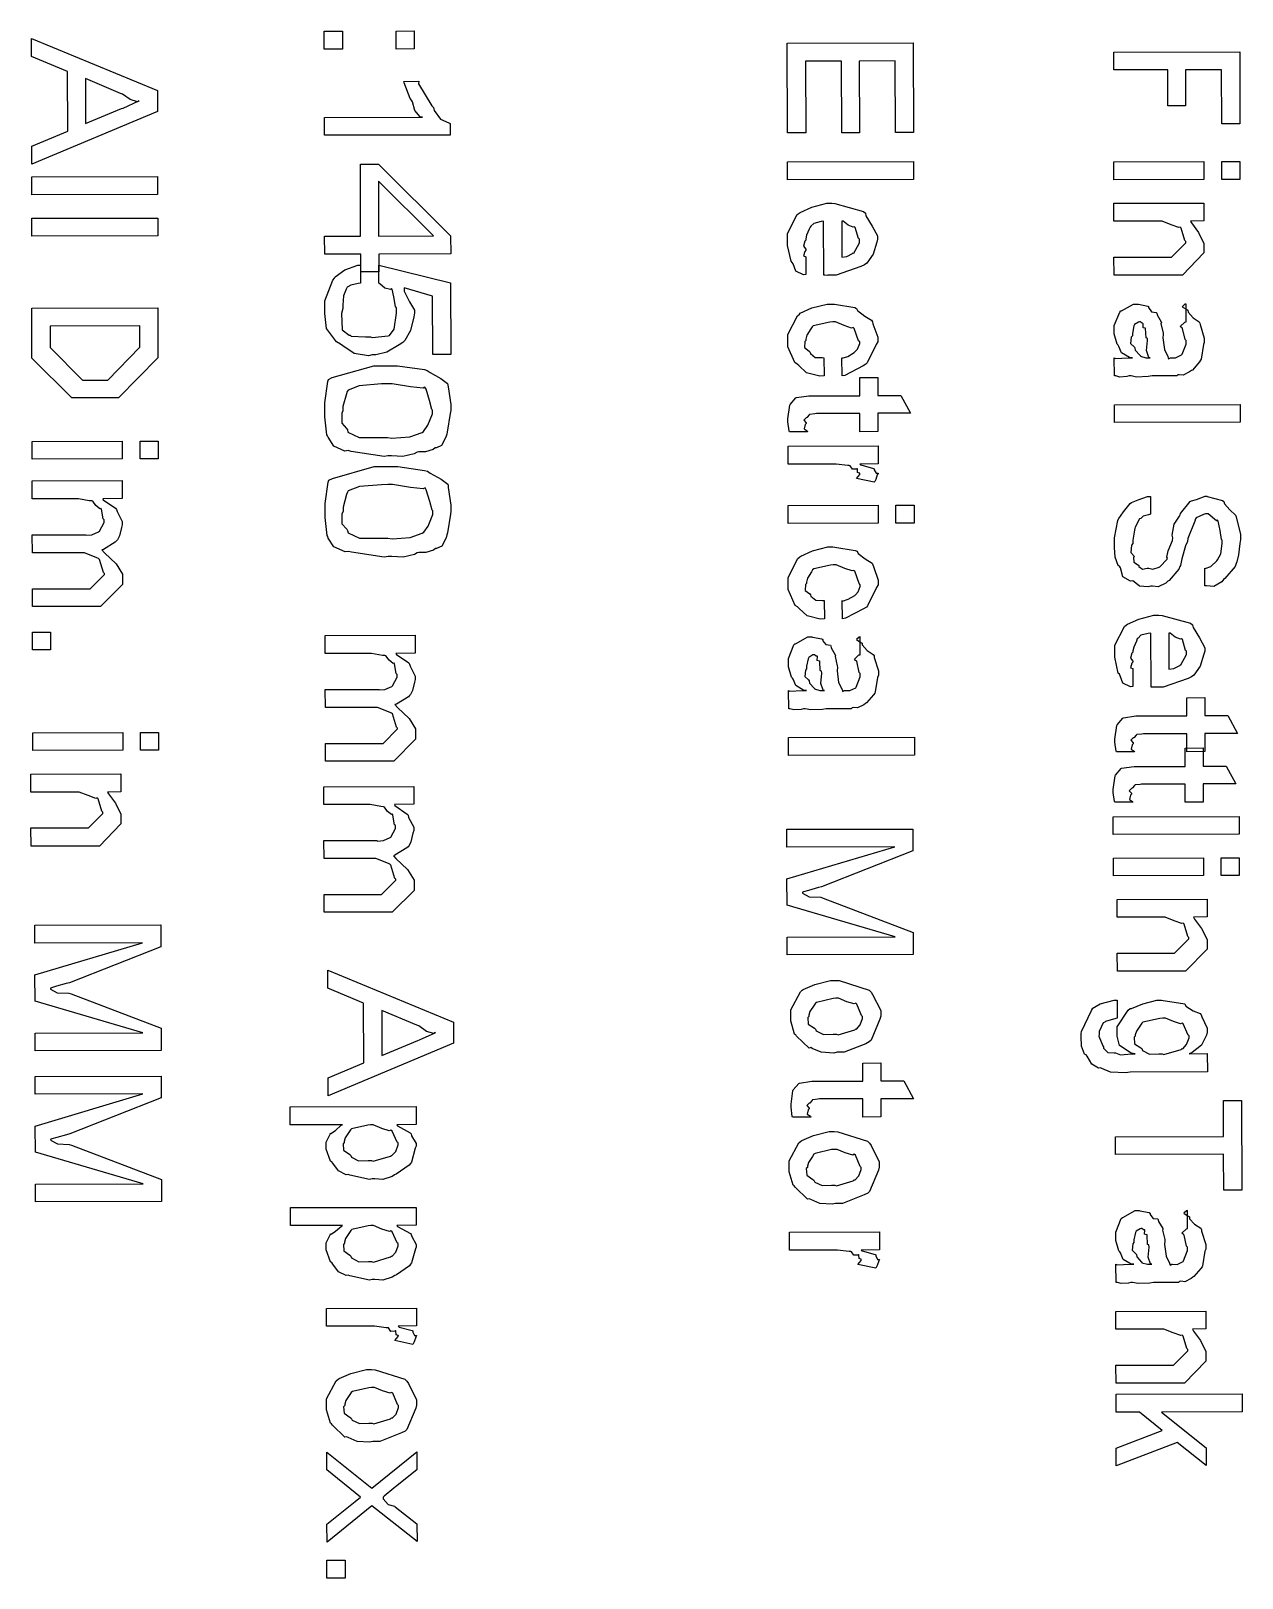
# Model space of a CAD drawing. Extents: x 0.1 to 11.6, y 0.3 to 16.2.
# Drawn here: x 8.596 to 9.437, y 2.25 to 3.325 of the extents above; entities that cross this region are included whole.
import ezdxf

# ---------------------------------------------------------------- set-up
doc = ezdxf.new("R2010")
doc.units = 0
doc.header["$MEASUREMENT"] = 0

msp = doc.modelspace()

# ---------------------------------------------------------------- linework, layer by layer
at = {"color": 0}
for points in [[(8.79969, 3.32525), (8.81228, 3.32525), (8.81228, 3.31287), (8.79969, 3.31287), (8.79969, 3.32525)], [(8.84961, 3.32525), (8.86219, 3.32547), (8.86219, 3.3131), (8.84961, 3.31287), (8.84961, 3.32525)], [(8.59636, 3.32032), (8.68381, 3.28407), (8.68381, 3.26953), (8.59657, 3.23286), (8.59657, 3.24544), (8.62153, 3.25586), (8.62131, 3.29731), (8.59635, 3.30772), (8.59636, 3.32032)], [(9.12131, 3.31694), (9.20876, 3.31717), (9.20899, 3.25489), (9.1964, 3.25489), (9.19618, 3.30479), (9.17122, 3.30458), (9.17144, 3.25467), (9.15907, 3.25467), (9.15886, 3.30458), (9.1339, 3.30458), (9.13411, 3.25467), (9.12153, 3.25467), (9.12131, 3.31694)], [(9.34804, 3.31071), (9.4355, 3.31093), (9.43571, 3.26101), (9.42313, 3.26101), (9.4229, 3.29856), (9.39794, 3.29833), (9.39794, 3.27339), (9.38558, 3.27339), (9.38558, 3.29833), (9.34804, 3.29833), (9.34804, 3.31071)], [(8.6339, 3.29232), (8.6339, 3.26107), (8.65886, 3.27149), (8.6601, 3.27175), (8.67101, 3.27681), (8.67122, 3.2769), (8.67008, 3.27632), (8.66487, 3.27772), (8.65956, 3.28157), (8.65821, 3.28211), (8.6339, 3.29232)], [(8.79975, 3.25293), (8.79975, 3.26531), (8.86789, 3.26551), (8.86632, 3.26589), (8.86253, 3.27029), (8.86094, 3.27626), (8.86029, 3.27746), (8.85926, 3.27849), (8.85514, 3.28933), (8.85488, 3.29026), (8.86529, 3.29047), (8.86518, 3.28863), (8.87451, 3.27354), (8.87549, 3.27225), (8.87592, 3.27007), (8.88053, 3.26421), (8.88624, 3.26172), (8.88721, 3.26118), (8.88721, 3.25315), (8.79975, 3.25293)], [(8.79986, 3.18294), (8.82482, 3.18294), (8.82482, 3.23286), (8.8374, 3.23286), (8.88732, 3.18315), (8.88753, 3.17057), (8.83763, 3.17036), (8.83763, 3.15799), (8.82503, 3.15799), (8.82503, 3.17036), (8.80008, 3.17036), (8.79986, 3.18294)], [(9.12147, 3.23443), (9.20893, 3.23465), (9.20893, 3.22228), (9.12147, 3.22206), (9.12147, 3.23443)], [(9.34814, 3.23443), (9.41064, 3.23465), (9.41064, 3.22228), (9.34814, 3.22206), (9.34814, 3.23443)], [(9.42301, 3.23464), (9.4356, 3.23464), (9.4356, 3.22228), (9.42301, 3.22228), (9.42301, 3.23464)], [(8.59651, 3.22401), (8.68397, 3.22422), (8.68397, 3.21186), (8.59651, 3.21164), (8.59651, 3.22401)], [(8.8374, 3.18294), (8.8756, 3.18315), (8.8374, 3.22114), (8.8374, 3.18294)], [(9.13411, 3.16835), (9.13411, 3.15619), (9.13249, 3.15603), (9.12722, 3.15853), (9.12532, 3.16363), (9.12478, 3.16465), (9.12397, 3.16553), (9.12153, 3.17643), (9.12153, 3.18007), (9.12153, 3.18479), (9.12819, 3.19781), (9.12956, 3.19894), (9.13026, 3.19937), (9.13829, 3.20296), (9.14865, 3.20568), (9.15213, 3.20568), (9.1544, 3.20557), (9.17415, 3.20008), (9.17557, 3.19894), (9.17594, 3.1971), (9.18033, 3.18989), (9.18403, 3.18306), (9.18403, 3.18072), (9.18343, 3.1786), (9.18083, 3.17036), (9.17643, 3.16411), (9.17492, 3.16292), (9.17242, 3.16172), (9.15522, 3.15576), (9.14953, 3.15576), (9.14947, 3.1556), (9.14735, 3.15576), (9.14671, 3.15576), (9.14649, 3.19331), (9.14475, 3.19308), (9.13971, 3.19174), (9.13769, 3.18983), (9.13715, 3.18918), (9.13656, 3.18776), (9.13465, 3.18354), (9.13411, 3.18093), (9.13411, 3.18007), (9.13336, 3.17942), (9.13249, 3.17589), (9.13411, 3.17383), (9.13411, 3.17312), (9.13346, 3.17231), (9.13249, 3.16917), (9.13411, 3.16857), (9.13411, 3.16835)], [(9.34819, 3.20568), (9.41069, 3.20589), (9.41069, 3.19353), (9.40136, 3.19331), (9.40196, 3.19206), (9.4069, 3.18544), (9.41069, 3.17785), (9.41069, 3.17529), (9.41069, 3.17117), (9.39572, 3.15576), (9.38596, 3.15576), (9.34842, 3.15576), (9.34819, 3.16835), (9.38292, 3.16835), (9.38813, 3.16835), (9.39811, 3.17833), (9.39811, 3.17919), (9.3974, 3.17996), (9.39486, 3.18853), (9.39421, 3.18918), (9.39318, 3.18886), (9.38797, 3.19075), (9.38157, 3.19331), (9.37944, 3.19331), (9.34819, 3.19331), (9.34819, 3.20568)], [(8.59657, 3.19526), (8.68403, 3.19547), (8.68403, 3.1831), (8.59657, 3.18289), (8.59657, 3.19526)], [(9.15907, 3.19331), (9.15907, 3.16835), (9.15907, 3.16829), (9.16254, 3.16872), (9.16667, 3.17085), (9.1671, 3.17117), (9.16749, 3.17111), (9.17144, 3.17833), (9.17144, 3.18072), (9.17074, 3.18126), (9.16851, 3.18886), (9.16797, 3.1894), (9.16715, 3.18901), (9.16346, 3.19054), (9.16, 3.19325), (9.15907, 3.19331)], [(8.82493, 3.16282), (8.82493, 3.15022), (8.82319, 3.14996), (8.81803, 3.14876), (8.81608, 3.14768), (8.8156, 3.1474), (8.81494, 3.1461), (8.8131, 3.14133), (8.81256, 3.13482), (8.81256, 3.13265), (8.81158, 3.12918), (8.81222, 3.11768), (8.81689, 3.11415), (8.81776, 3.11399), (8.81831, 3.11328), (8.82844, 3.1129), (8.83188, 3.1129), (8.8329, 3.11247), (8.84407, 3.11367), (8.84489, 3.11376), (8.84489, 3.11376), (8.84819, 3.11828), (8.84987, 3.12939), (8.84987, 3.13308), (8.84918, 3.13406), (8.84793, 3.14079), (8.84696, 3.14611), (8.8464, 3.14632), (8.84565, 3.14583), (8.84179, 3.14669), (8.83837, 3.14985), (8.83751, 3.15022), (8.83751, 3.16282), (8.88743, 3.15044), (8.88764, 3.10053), (8.87506, 3.10053), (8.87483, 3.14111), (8.85508, 3.14697), (8.85519, 3.14464), (8.85894, 3.13715), (8.86247, 3.13151), (8.86247, 3.12961), (8.86187, 3.1269), (8.85949, 3.11735), (8.85558, 3.1104), (8.85422, 3.109), (8.85178, 3.10742), (8.84315, 3.10232), (8.8355, 3.10032), (8.83296, 3.10032), (8.8304, 3.09978), (8.82047, 3.1014), (8.81256, 3.10667), (8.81104, 3.10792), (8.80826, 3.10938), (8.80132, 3.1186), (8.79997, 3.12918), (8.79997, 3.13265), (8.79997, 3.13792), (8.80556, 3.15235), (8.80669, 3.15369), (8.80729, 3.15468), (8.81386, 3.15944), (8.82303, 3.16265), (8.82493, 3.16282)], [(8.59668, 3.13276), (8.68414, 3.13297), (8.68414, 3.10715), (8.68414, 3.09825), (8.65679, 3.07047), (8.64094, 3.07047), (8.62446, 3.07047), (8.59668, 3.09804), (8.59668, 3.10562), (8.59668, 3.13276)], [(9.1466, 3.09836), (9.14681, 3.08578), (9.14388, 3.0855), (9.13471, 3.08789), (9.12924, 3.09293), (9.12815, 3.09401), (9.12651, 3.095), (9.12164, 3.10601), (9.12164, 3.10965), (9.12164, 3.11442), (9.12831, 3.12756), (9.12967, 3.12874), (9.13032, 3.12924), (9.1384, 3.13297), (9.14908, 3.13569), (9.15267, 3.13569), (9.15397, 3.13558), (9.16818, 3.13319), (9.16938, 3.13265), (9.17008, 3.13112), (9.17503, 3.12733), (9.17979, 3.1244), (9.18044, 3.12332), (9.18078, 3.12201), (9.18414, 3.11257), (9.18414, 3.10943), (9.183, 3.10758), (9.17671, 3.09478), (9.17589, 3.09381), (9.17399, 3.09272), (9.16129, 3.0861), (9.1594, 3.08578), (9.15918, 3.09836), (9.15935, 3.0981), (9.16325, 3.09928), (9.16775, 3.102), (9.16829, 3.10249), (9.16829, 3.10249), (9.17008, 3.10444), (9.17156, 3.10818), (9.17156, 3.10943), (9.17085, 3.11024), (9.16775, 3.11876), (9.16699, 3.11942), (9.16596, 3.11903), (9.16081, 3.12076), (9.15483, 3.12332), (9.15289, 3.12332), (9.15093, 3.1231), (9.13932, 3.12044), (9.13857, 3.11985), (9.13769, 3.11837), (9.13493, 3.11399), (9.13422, 3.11122), (9.13422, 3.11029), (9.13351, 3.1096), (9.13331, 3.10553), (9.13656, 3.10303), (9.13704, 3.10249), (9.13732, 3.1014), (9.14074, 3.09864), (9.14551, 3.09853), (9.1466, 3.09836)], [(9.36094, 3.09836), (9.359, 3.09853), (9.3534, 3.10183), (9.35161, 3.10628), (9.35118, 3.10704), (9.35047, 3.10781), (9.34836, 3.1149), (9.34836, 3.11724), (9.34836, 3.12067), (9.35215, 3.13015), (9.35292, 3.13092), (9.35331, 3.13086), (9.36176, 3.13569), (9.36464, 3.13569), (9.36513, 3.13558), (9.37164, 3.13428), (9.37224, 3.13396), (9.37207, 3.13319), (9.37424, 3.13032), (9.37756, 3.12989), (9.37787, 3.12939), (9.3781, 3.12815), (9.38092, 3.12332), (9.38112, 3.12267), (9.38081, 3.12207), (9.38232, 3.11556), (9.38243, 3.11464), (9.38217, 3.11214), (9.38325, 3.10406), (9.38558, 3.09924), (9.3859, 3.09836), (9.38585, 3.09831), (9.38601, 3.09771), (9.38737, 3.09836), (9.38786, 3.09836), (9.38786, 3.09836), (9.39094, 3.09831), (9.39507, 3.10038), (9.39546, 3.10075), (9.39546, 3.10075), (9.39828, 3.10792), (9.39828, 3.11029), (9.39757, 3.111), (9.39589, 3.11876), (9.39546, 3.11919), (9.39529, 3.11914), (9.39415, 3.12011), (9.39735, 3.1231), (9.39828, 3.12332), (9.39828, 3.13569), (9.39751, 3.13553), (9.39556, 3.13385), (9.39871, 3.13189), (9.39958, 3.13135), (9.39963, 3.13004), (9.4031, 3.12619), (9.40733, 3.12343), (9.40782, 3.12244), (9.40799, 3.12136), (9.41086, 3.11208), (9.41086, 3.109), (9.41026, 3.10753), (9.40869, 3.09744), (9.40826, 3.09663), (9.4075, 3.09549), (9.40261, 3.08985), (9.40196, 3.08946), (9.40067, 3.08849), (9.39626, 3.08632), (9.3935, 3.08658), (9.39264, 3.08643), (9.39188, 3.08572), (9.38624, 3.08578), (9.38439, 3.08578), (9.37463, 3.08578), (9.37201, 3.08529), (9.36387, 3.08496), (9.36003, 3.08578), (9.35878, 3.08578), (9.35721, 3.08529), (9.35217, 3.08496), (9.34944, 3.08578), (9.34858, 3.08578), (9.34836, 3.09836), (9.34924, 3.09793), (9.35801, 3.09836), (9.36094, 3.09836)], [(8.60926, 3.12039), (8.60926, 3.10607), (8.60926, 3.10542), (8.63183, 3.08285), (8.64117, 3.08285), (8.64942, 3.08285), (8.67156, 3.10564), (8.67156, 3.1065), (8.67156, 3.12061), (8.60926, 3.12039)], [(9.37332, 3.09836), (9.3724, 3.09864), (9.37088, 3.10335), (9.37147, 3.11035), (9.37136, 3.11182), (9.3705, 3.11225), (9.37017, 3.11865), (9.37007, 3.11897), (9.36985, 3.11882), (9.36838, 3.11925), (9.36854, 3.12201), (9.36833, 3.12224), (9.36768, 3.12229), (9.36638, 3.12332), (9.36594, 3.12332), (9.36524, 3.1231), (9.36247, 3.12136), (9.36225, 3.12093), (9.36203, 3.1205), (9.36094, 3.11529), (9.36094, 3.11356), (9.36019, 3.11258), (9.35975, 3.10824), (9.36236, 3.10574), (9.36268, 3.10508), (9.3629, 3.10363), (9.36626, 3.09999), (9.3666, 3.09967), (9.36654, 3.0995), (9.37028, 3.09836), (9.37158, 3.09836), (9.37332, 3.09836)], [(8.84369, 3.09283), (8.85058, 3.09283), (8.86919, 3.09011), (8.87126, 3.08957), (8.87315, 3.08811), (8.88075, 3.08399), (8.88525, 3.08051), (8.88558, 3.07937), (8.88569, 3.07818), (8.88753, 3.06592), (8.88753, 3.06179), (8.88715, 3.05963), (8.88514, 3.04676), (8.88471, 3.04531), (8.88411, 3.04329), (8.88108, 3.03749), (8.87756, 3.03586), (8.87668, 3.03575), (8.87532, 3.03472), (8.87001, 3.03304), (8.86529, 3.0331), (8.8641, 3.03271), (8.86214, 3.03157), (8.85428, 3.02978), (8.84646, 3.03032), (8.84392, 3.03032), (8.84119, 3.02979), (8.81842, 3.03325), (8.81635, 3.03381), (8.81407, 3.03353), (8.80626, 3.03689), (8.80236, 3.04307), (8.80203, 3.04422), (8.80154, 3.04482), (8.80007, 3.0574), (8.80007, 3.06158), (8.80007, 3.067), (8.80225, 3.08197), (8.80268, 3.08328), (8.80528, 3.08453), (8.8341, 3.09283), (8.84369, 3.09283)], [(8.84369, 3.08024), (8.83936, 3.08014), (8.82394, 3.07878), (8.81619, 3.0759), (8.81569, 3.07503), (8.81506, 3.07329), (8.81267, 3.0645), (8.81267, 3.06158), (8.81179, 3.05979), (8.81179, 3.053), (8.81515, 3.04921), (8.81571, 3.04835), (8.81603, 3.04665), (8.82394, 3.04292), (8.83876, 3.04292), (8.84369, 3.04292), (8.84668, 3.04249), (8.8591, 3.04335), (8.86762, 3.04639), (8.86865, 3.04704), (8.86865, 3.04704), (8.87169, 3.05143), (8.87494, 3.0594), (8.87494, 3.06201), (8.87446, 3.06244), (8.87289, 3.06857), (8.87039, 3.07656), (8.86951, 3.07785), (8.86833, 3.07726), (8.85954, 3.07818), (8.84685, 3.08029), (8.84369, 3.08024)], [(9.13542, 3.04699), (9.12283, 3.04699), (9.12256, 3.04747), (9.12175, 3.05382), (9.12175, 3.05587), (9.12175, 3.05587), (9.123, 3.06532), (9.12326, 3.06586), (9.12326, 3.06586), (9.12717, 3.07042), (9.12761, 3.07064), (9.12761, 3.07064), (9.13624, 3.07194), (9.13911, 3.07194), (9.17165, 3.07194), (9.17165, 3.08453), (9.18425, 3.08475), (9.18425, 3.07215), (9.20008, 3.07215), (9.20682, 3.05979), (9.18425, 3.05979), (9.18425, 3.04719), (9.17165, 3.04699), (9.17165, 3.05957), (9.1415, 3.05957), (9.14036, 3.05935), (9.13689, 3.05903), (9.13672, 3.05892), (9.13644, 3.05865), (9.1351, 3.05701), (9.13499, 3.05675), (9.13439, 3.05664), (9.13282, 3.05501), (9.13433, 3.05322), (9.13433, 3.05263), (9.13368, 3.05197), (9.13297, 3.04893), (9.13519, 3.04758), (9.13542, 3.04699)], [(9.34847, 3.06569), (9.43593, 3.06592), (9.43593, 3.05354), (9.34847, 3.05333), (9.34847, 3.06569)], [(8.59685, 3.04025), (8.65935, 3.04047), (8.65935, 3.0281), (8.59685, 3.02789), (8.59685, 3.04025)], [(8.67171, 3.04047), (8.68431, 3.04047), (8.68431, 3.0281), (8.67171, 3.0281), (8.67171, 3.04047)], [(9.12181, 3.03689), (9.18429, 3.03711), (9.18429, 3.02474), (9.17171, 3.02453), (9.17225, 3.02399), (9.18126, 3.02149), (9.18169, 3.02126), (9.18169, 3.02046), (9.18306, 3.01807), (9.18431, 3.01807), (9.18431, 3.01801), (9.18381, 3.01699), (9.18272, 3.01372), (9.18201, 3.01232), (9.18169, 3.01193), (9.16932, 3.01454), (9.16932, 3.01454), (9.17171, 3.01731), (9.17171, 3.01822), (9.1715, 3.01812), (9.17014, 3.01867), (9.17008, 3.02126), (9.16976, 3.02149), (9.16932, 3.02106), (9.16661, 3.02094), (9.16487, 3.02333), (9.16433, 3.02344), (9.16336, 3.02349), (9.15528, 3.02453), (9.15261, 3.02453), (9.12181, 3.02453), (9.12181, 3.03689)], [(8.84386, 3.02283), (8.85075, 3.02283), (8.86936, 3.02013), (8.87142, 3.01958), (8.87332, 3.01812), (8.88092, 3.014), (8.88542, 3.01053), (8.88574, 3.00939), (8.88585, 3.00819), (8.88769, 2.99593), (8.88769, 2.99181), (8.88732, 2.98964), (8.88531, 2.97678), (8.88488, 2.97532), (8.88428, 2.97331), (8.88124, 2.9675), (8.87771, 2.96588), (8.87685, 2.96576), (8.87549, 2.96474), (8.87017, 2.96306), (8.86544, 2.96311), (8.86426, 2.96272), (8.86231, 2.96158), (8.85443, 2.95979), (8.84662, 2.96033), (8.84407, 2.96033), (8.84136, 2.95979), (8.81858, 2.96326), (8.81651, 2.96381), (8.81424, 2.96354), (8.80643, 2.9669), (8.80251, 2.97308), (8.80219, 2.97422), (8.80171, 2.97482), (8.80024, 2.98742), (8.80024, 2.99158), (8.80024, 2.99701), (8.8024, 3.01199), (8.80285, 3.01329), (8.80544, 3.01454), (8.83425, 3.02283), (8.84386, 3.02283)], [(8.59685, 3.01275), (8.65935, 3.01297), (8.65935, 3.0006), (8.64589, 3.00037), (8.64621, 2.99968), (8.65478, 2.99376), (8.65543, 2.993), (8.65582, 2.99143), (8.65935, 2.98465), (8.65935, 2.98236), (8.65881, 2.98047), (8.65744, 2.97456), (8.65608, 2.97185), (8.65543, 2.97108), (8.65457, 2.97026), (8.64632, 2.96511), (8.64524, 2.96479), (8.64703, 2.96283), (8.65511, 2.95518), (8.65956, 2.94792), (8.65956, 2.94547), (8.65956, 2.94071), (8.64438, 2.92551), (8.63894, 2.92551), (8.59706, 2.92551), (8.59706, 2.93787), (8.63286, 2.93787), (8.63699, 2.93787), (8.64697, 2.94786), (8.64697, 2.94851), (8.64626, 2.94906), (8.6435, 2.95828), (8.64285, 2.95893), (8.64182, 2.95936), (8.63314, 2.96283), (8.63026, 2.96283), (8.59706, 2.96283), (8.59685, 2.97542), (8.63396, 2.97542), (8.63422, 2.97499), (8.63829, 2.97538), (8.64296, 2.97743), (8.6435, 2.97781), (8.6435, 2.97781), (8.64675, 2.98383), (8.64675, 2.98583), (8.64606, 2.98639), (8.64492, 2.99306), (8.64458, 2.99365), (8.64388, 2.99349), (8.64111, 2.9956), (8.63894, 2.99864), (8.63829, 2.99886), (8.6365, 2.99903), (8.62901, 3.00037), (8.62657, 3.00037), (8.59685, 3.00037), (8.59685, 3.01275)], [(8.84386, 3.01025), (8.83951, 3.01014), (8.82411, 3.00879), (8.81635, 3.00592), (8.81586, 3.00504), (8.81521, 3.00331), (8.81282, 2.99451), (8.81282, 2.99158), (8.81196, 2.98981), (8.81196, 2.98301), (8.81532, 2.97922), (8.81586, 2.97835), (8.81619, 2.97667), (8.82411, 2.97293), (8.83892, 2.97293), (8.84386, 2.97293), (8.84685, 2.97249), (8.85926, 2.97336), (8.86778, 2.9764), (8.86882, 2.97706), (8.86882, 2.97706), (8.87185, 2.98144), (8.87511, 2.98942), (8.87511, 2.99203), (8.87463, 2.99246), (8.87304, 2.99858), (8.87056, 3.00657), (8.86968, 3.00786), (8.86849, 3.00726), (8.85969, 3.00819), (8.847, 3.01031), (8.84386, 3.01025)], [(9.37353, 3.00194), (9.37353, 2.98958), (9.37224, 2.98931), (9.36838, 2.98822), (9.36719, 2.98714), (9.36681, 2.98676), (9.366, 2.98643), (9.3629, 2.98062), (9.36268, 2.97982), (9.36242, 2.97846), (9.36117, 2.97168), (9.36117, 2.9694), (9.36035, 2.9681), (9.35981, 2.96311), (9.36203, 2.96072), (9.36225, 2.96007), (9.36171, 2.95969), (9.36187, 2.95637), (9.36513, 2.95432), (9.3655, 2.954), (9.36556, 2.95329), (9.368, 2.95144), (9.37131, 2.95204), (9.37244, 2.95204), (9.37244, 2.95204), (9.37528, 2.9515), (9.3795, 2.95296), (9.38004, 2.95313), (9.38004, 2.95313), (9.38514, 2.95833), (9.38547, 2.95919), (9.38488, 2.95969), (9.38574, 2.96425), (9.38872, 2.97146), (9.38917, 2.97331), (9.38851, 2.9751), (9.39008, 2.98269), (9.39372, 2.98833), (9.39415, 2.98915), (9.39438, 2.99007), (9.40121, 2.99837), (9.40196, 2.99892), (9.40196, 2.99892), (9.40549, 2.99978), (9.41163, 3.00217), (9.4126, 3.00217), (9.41292, 3.00206), (9.42356, 2.99914), (9.42453, 2.99849), (9.42492, 2.9969), (9.4286, 2.99257), (9.43251, 2.98904), (9.433, 2.98785), (9.43338, 2.9866), (9.43603, 2.97569), (9.43604, 2.972), (9.43565, 2.9694), (9.43474, 2.96149), (9.43349, 2.95649), (9.433, 2.95529), (9.4324, 2.95329), (9.42529, 2.94488), (9.42432, 2.94422), (9.42301, 2.94271), (9.41743, 2.93951), (9.41249, 2.93994), (9.41129, 2.93989), (9.41129, 2.95225), (9.41157, 2.95188), (9.41553, 2.95324), (9.41965, 2.95714), (9.42019, 2.9579), (9.42019, 2.9579), (9.42231, 2.96203), (9.42344, 2.96918), (9.42344, 2.97157), (9.42296, 2.97211), (9.42188, 2.97829), (9.42051, 2.98475), (9.41997, 2.98546), (9.41928, 2.98514), (9.41357, 2.98981), (9.41172, 2.98981), (9.41038, 2.98953), (9.40522, 2.98708), (9.40479, 2.98654), (9.40424, 2.98492), (9.39958, 2.97287), (9.39914, 2.97071), (9.39794, 2.96778), (9.39529, 2.95856), (9.39432, 2.9541), (9.39393, 2.95335), (9.39312, 2.9515), (9.38656, 2.94368), (9.38568, 2.94314), (9.38428, 2.94183), (9.3789, 2.93907), (9.375, 2.93967), (9.37375, 2.93967), (9.37196, 2.93907), (9.36583, 2.93956), (9.36214, 2.94276), (9.36117, 2.94336), (9.35969, 2.94308), (9.35443, 2.94618), (9.3526, 2.95247), (9.35206, 2.95356), (9.35118, 2.95399), (9.34901, 2.95969), (9.34858, 2.96653), (9.34858, 2.96875), (9.34858, 2.97319), (9.35092, 2.98535), (9.3514, 2.98654), (9.35167, 2.9866), (9.35476, 2.99126), (9.35932, 2.99718), (9.36029, 2.99783), (9.36029, 2.99783), (9.36501, 2.99957), (9.37136, 3.00196), (9.37353, 3.00194)], [(9.1219, 2.99565), (9.1844, 2.99588), (9.1844, 2.9835), (9.1219, 2.98329), (9.1219, 2.99565)], [(9.19678, 2.99588), (9.20936, 2.99588), (9.20936, 2.9835), (9.19678, 2.9835), (9.19678, 2.99588)], [(9.14692, 2.92958), (9.14714, 2.91699), (9.14421, 2.91672), (9.13504, 2.91911), (9.12956, 2.92415), (9.12847, 2.92524), (9.12685, 2.92622), (9.12196, 2.93722), (9.12196, 2.94086), (9.12196, 2.94564), (9.12864, 2.95876), (9.12999, 2.95996), (9.13064, 2.96044), (9.13872, 2.96419), (9.14942, 2.9669), (9.153, 2.9669), (9.15429, 2.96679), (9.16851, 2.96442), (9.16971, 2.96386), (9.17042, 2.96235), (9.17535, 2.95856), (9.18012, 2.95562), (9.18078, 2.95454), (9.1811, 2.95324), (9.18446, 2.94379), (9.18446, 2.94065), (9.18332, 2.93881), (9.17703, 2.926), (9.17622, 2.92503), (9.17432, 2.92393), (9.16163, 2.91732), (9.15972, 2.91699), (9.1595, 2.92958), (9.15967, 2.92931), (9.16357, 2.9305), (9.16808, 2.93321), (9.16862, 2.93371), (9.16862, 2.93371), (9.17042, 2.93565), (9.17188, 2.9394), (9.17188, 2.94065), (9.17117, 2.94146), (9.16808, 2.94997), (9.16732, 2.95063), (9.16629, 2.95025), (9.16114, 2.95199), (9.15517, 2.95454), (9.15321, 2.95454), (9.15126, 2.95432), (9.13965, 2.95165), (9.13889, 2.95107), (9.13803, 2.9496), (9.13525, 2.94521), (9.13456, 2.94243), (9.13456, 2.94151), (9.13385, 2.94081), (9.13362, 2.93674), (9.13687, 2.93425), (9.13737, 2.93371), (9.13764, 2.93261), (9.14106, 2.92985), (9.14583, 2.92974), (9.14692, 2.92958)], [(9.36133, 2.88211), (9.36133, 2.86996), (9.35969, 2.86979), (9.35444, 2.87229), (9.35254, 2.87739), (9.352, 2.87842), (9.35118, 2.87928), (9.34874, 2.89019), (9.34874, 2.89382), (9.34874, 2.89854), (9.35542, 2.91157), (9.35678, 2.91271), (9.35747, 2.91314), (9.3655, 2.91672), (9.37587, 2.91943), (9.37935, 2.91943), (9.38162, 2.91932), (9.40136, 2.91385), (9.40278, 2.91271), (9.40315, 2.91086), (9.40756, 2.90364), (9.41124, 2.89681), (9.41124, 2.89447), (9.41064, 2.89236), (9.40804, 2.88411), (9.40365, 2.87788), (9.40213, 2.87668), (9.39963, 2.87549), (9.38243, 2.86951), (9.37674, 2.86951), (9.37668, 2.86936), (9.37457, 2.86951), (9.37392, 2.86951), (9.37369, 2.90707), (9.37196, 2.90685), (9.36692, 2.90549), (9.3649, 2.9036), (9.36436, 2.90294), (9.36376, 2.90153), (9.36187, 2.89729), (9.36133, 2.89469), (9.36133, 2.89382), (9.36057, 2.89317), (9.35969, 2.88965), (9.36133, 2.88758), (9.36133, 2.88687), (9.36068, 2.88607), (9.35969, 2.88292), (9.36133, 2.88232), (9.36133, 2.88211)], [(8.59706, 2.90771), (8.60965, 2.90771), (8.60965, 2.89535), (8.59706, 2.89535), (8.59706, 2.90771)], [(8.8004, 2.90528), (8.8629, 2.90549), (8.8629, 2.89312), (8.84944, 2.8929), (8.84978, 2.89219), (8.85835, 2.88629), (8.859, 2.88553), (8.85938, 2.88394), (8.8629, 2.87717), (8.8629, 2.87489), (8.86236, 2.873), (8.861, 2.86708), (8.85965, 2.86436), (8.859, 2.86361), (8.85812, 2.86279), (8.84987, 2.85764), (8.84879, 2.85732), (8.85058, 2.85536), (8.85867, 2.84771), (8.86313, 2.84044), (8.86313, 2.838), (8.86313, 2.83322), (8.84793, 2.81803), (8.8425, 2.81803), (8.80063, 2.81803), (8.80063, 2.8304), (8.83643, 2.8304), (8.84056, 2.8304), (8.85053, 2.84039), (8.85053, 2.84104), (8.84983, 2.84158), (8.84706, 2.85081), (8.8464, 2.85146), (8.84538, 2.85189), (8.83669, 2.85536), (8.83382, 2.85536), (8.80063, 2.85536), (8.8004, 2.86794), (8.83751, 2.86794), (8.83778, 2.86751), (8.84185, 2.86789), (8.84651, 2.86996), (8.84706, 2.87033), (8.84706, 2.87033), (8.85032, 2.87636), (8.85032, 2.87836), (8.84961, 2.8789), (8.84847, 2.88558), (8.84814, 2.88618), (8.84744, 2.88601), (8.84467, 2.88813), (8.8425, 2.89117), (8.84185, 2.89139), (8.84006, 2.89154), (8.83257, 2.8929), (8.83014, 2.8929), (8.8004, 2.8929), (8.8004, 2.90528)], [(9.13465, 2.86708), (9.13271, 2.86724), (9.12711, 2.87056), (9.12532, 2.875), (9.12489, 2.87576), (9.12418, 2.87651), (9.12207, 2.88363), (9.12207, 2.88596), (9.12207, 2.88938), (9.12587, 2.89887), (9.12663, 2.89962), (9.12701, 2.89957), (9.13547, 2.9044), (9.13835, 2.9044), (9.13883, 2.90429), (9.14535, 2.903), (9.14594, 2.90267), (9.14578, 2.90192), (9.14794, 2.89903), (9.15126, 2.8986), (9.15158, 2.89811), (9.15181, 2.89686), (9.15463, 2.89204), (9.15483, 2.89139), (9.15451, 2.89079), (9.15603, 2.88428), (9.15614, 2.88336), (9.15588, 2.88086), (9.15696, 2.87278), (9.15929, 2.86794), (9.15961, 2.86708), (9.15956, 2.86703), (9.15972, 2.86643), (9.16108, 2.86708), (9.16157, 2.86708), (9.16157, 2.86708), (9.16465, 2.86703), (9.16878, 2.86908), (9.16917, 2.86947), (9.16917, 2.86947), (9.17199, 2.87663), (9.17199, 2.87901), (9.17128, 2.87972), (9.1696, 2.88747), (9.16917, 2.88792), (9.169, 2.88786), (9.16786, 2.88883), (9.17106, 2.89182), (9.17199, 2.89204), (9.17199, 2.9044), (9.17122, 2.90425), (9.16928, 2.90256), (9.17242, 2.90061), (9.17329, 2.90007), (9.17333, 2.89876), (9.17682, 2.89492), (9.18104, 2.89214), (9.18153, 2.89117), (9.18169, 2.89008), (9.18457, 2.88081), (9.18457, 2.87771), (9.18397, 2.87625), (9.1824, 2.86615), (9.18197, 2.86535), (9.18121, 2.86421), (9.17632, 2.85856), (9.17567, 2.85818), (9.17437, 2.85721), (9.16997, 2.85504), (9.16721, 2.85531), (9.16635, 2.85514), (9.16558, 2.85444), (9.15994, 2.8545), (9.1581, 2.85449), (9.14833, 2.85449), (9.14572, 2.854), (9.13758, 2.85368), (9.13374, 2.8545), (9.13249, 2.85449), (9.13092, 2.854), (9.12587, 2.85368), (9.12315, 2.85449), (9.12229, 2.85449), (9.12207, 2.86708), (9.12294, 2.86664), (9.13172, 2.86708), (9.13465, 2.86708)], [(9.38629, 2.90707), (9.38629, 2.88211), (9.38629, 2.88206), (9.38976, 2.88249), (9.39388, 2.8846), (9.39432, 2.88493), (9.39469, 2.88488), (9.39865, 2.89208), (9.39865, 2.89447), (9.39794, 2.89501), (9.39572, 2.90261), (9.39518, 2.90315), (9.39438, 2.90278), (9.39068, 2.90429), (9.38721, 2.90701), (9.38629, 2.90707)], [(9.14703, 2.86708), (9.14611, 2.86735), (9.14458, 2.87207), (9.14518, 2.87907), (9.14507, 2.88053), (9.14421, 2.88097), (9.14388, 2.88738), (9.14378, 2.88769), (9.14356, 2.88753), (9.1421, 2.88797), (9.14225, 2.89074), (9.14204, 2.89094), (9.14139, 2.891), (9.14008, 2.89204), (9.13965, 2.89204), (9.13894, 2.89182), (9.13618, 2.89008), (9.13596, 2.88965), (9.13574, 2.88921), (9.13465, 2.884), (9.13465, 2.88226), (9.1339, 2.88129), (9.13346, 2.87696), (9.13607, 2.87446), (9.13639, 2.87381), (9.13661, 2.87235), (9.13997, 2.86871), (9.14031, 2.86837), (9.14025, 2.86822), (9.14399, 2.86708), (9.14529, 2.86708), (9.14703, 2.86708)], [(9.36253, 2.82449), (9.34993, 2.82449), (9.34967, 2.82497), (9.34885, 2.83132), (9.34885, 2.83339), (9.34885, 2.83339), (9.3501, 2.84283), (9.35037, 2.84338), (9.35037, 2.84338), (9.35428, 2.84793), (9.35471, 2.84814), (9.35471, 2.84814), (9.36333, 2.84944), (9.36621, 2.84944), (9.39876, 2.84944), (9.39876, 2.86203), (9.41135, 2.86225), (9.41135, 2.84967), (9.42719, 2.84967), (9.43392, 2.83729), (9.41135, 2.83729), (9.41135, 2.82471), (9.39876, 2.82449), (9.39876, 2.83708), (9.3686, 2.83708), (9.36746, 2.83686), (9.36399, 2.83653), (9.36382, 2.83643), (9.36356, 2.83615), (9.36219, 2.83453), (9.36208, 2.83425), (9.36149, 2.83415), (9.35992, 2.83251), (9.36143, 2.83072), (9.36143, 2.83012), (9.36079, 2.82949), (9.36008, 2.82644), (9.36231, 2.82508), (9.36253, 2.82449)], [(8.59717, 2.83772), (8.65967, 2.83794), (8.65967, 2.82557), (8.59717, 2.82536), (8.59717, 2.83772)], [(8.67204, 2.83794), (8.68463, 2.83794), (8.68463, 2.82557), (8.67204, 2.82557), (8.67204, 2.83794)], [(9.12218, 2.83442), (9.20964, 2.83464), (9.20964, 2.82226), (9.12218, 2.82204), (9.12218, 2.83442)], [(9.36133, 2.78944), (9.34874, 2.78944), (9.34847, 2.78993), (9.34765, 2.79628), (9.34765, 2.79833), (9.34765, 2.79833), (9.3489, 2.80778), (9.34918, 2.80832), (9.34918, 2.80832), (9.35308, 2.81287), (9.35351, 2.8131), (9.35351, 2.8131), (9.36214, 2.8144), (9.36501, 2.8144), (9.39757, 2.8144), (9.39757, 2.82699), (9.41015, 2.82719), (9.41015, 2.81461), (9.426, 2.81461), (9.43272, 2.80225), (9.41015, 2.80225), (9.41015, 2.78965), (9.39757, 2.78944), (9.39757, 2.80203), (9.3674, 2.80203), (9.36626, 2.80181), (9.36279, 2.80149), (9.36263, 2.80138), (9.36236, 2.80111), (9.361, 2.79947), (9.36089, 2.79921), (9.36029, 2.7991), (9.35872, 2.79747), (9.36025, 2.79568), (9.36025, 2.79508), (9.3596, 2.79443), (9.35889, 2.79139), (9.36111, 2.79004), (9.36133, 2.78944)], [(8.59597, 2.80897), (8.65847, 2.80919), (8.65847, 2.79682), (8.64914, 2.7966), (8.64974, 2.79536), (8.65468, 2.78874), (8.65847, 2.78114), (8.65847, 2.7786), (8.65847, 2.77447), (8.6435, 2.75906), (8.63374, 2.75906), (8.59619, 2.75906), (8.59597, 2.77165), (8.63069, 2.77165), (8.6359, 2.77164), (8.64589, 2.78162), (8.64589, 2.7825), (8.64518, 2.78325), (8.64264, 2.79183), (8.64199, 2.79247), (8.64094, 2.79215), (8.63574, 2.79406), (8.62935, 2.7966), (8.62722, 2.7966), (8.59597, 2.7966), (8.59597, 2.80897)], [(8.79932, 2.80024), (8.86182, 2.80046), (8.86182, 2.78808), (8.84836, 2.78788), (8.84868, 2.78717), (8.85726, 2.78125), (8.85792, 2.78049), (8.85829, 2.77892), (8.86182, 2.77214), (8.86182, 2.76986), (8.86128, 2.76796), (8.85992, 2.76204), (8.85856, 2.75933), (8.85792, 2.75857), (8.85704, 2.75776), (8.84879, 2.75261), (8.84771, 2.75228), (8.8495, 2.75032), (8.85758, 2.74268), (8.86203, 2.7354), (8.86203, 2.73296), (8.86203, 2.72819), (8.84685, 2.713), (8.84142, 2.713), (8.79953, 2.713), (8.79953, 2.72536), (8.83535, 2.72538), (8.83946, 2.72538), (8.84944, 2.73535), (8.84944, 2.736), (8.84874, 2.73654), (8.84597, 2.74576), (8.84532, 2.74642), (8.84429, 2.74685), (8.83561, 2.75032), (8.83274, 2.75032), (8.79953, 2.75032), (8.79932, 2.76292), (8.83643, 2.76292), (8.83669, 2.76247), (8.84076, 2.76286), (8.84543, 2.76492), (8.84597, 2.76531), (8.84597, 2.76531), (8.84924, 2.77132), (8.84924, 2.77333), (8.84853, 2.77387), (8.84739, 2.78054), (8.84706, 2.78114), (8.84636, 2.78097), (8.84358, 2.7831), (8.84142, 2.78614), (8.84076, 2.78635), (8.83897, 2.78651), (8.83149, 2.78788), (8.82904, 2.78788), (8.79932, 2.78788), (8.79932, 2.80024)], [(9.34771, 2.7794), (9.43517, 2.77962), (9.43517, 2.76725), (9.34771, 2.76704), (9.34771, 2.7794)], [(9.12104, 2.77067), (9.2085, 2.77089), (9.2085, 2.75569), (9.14512, 2.73074), (9.14285, 2.73014), (9.13607, 2.72825), (9.1326, 2.72726), (9.13189, 2.72706), (9.13183, 2.72635), (9.13656, 2.72374), (9.14464, 2.72342), (9.14621, 2.72293), (9.20871, 2.69906), (9.20871, 2.68365), (9.12125, 2.68343), (9.12125, 2.69581), (9.19612, 2.69601), (9.12125, 2.71793), (9.12104, 2.73617), (9.1959, 2.75851), (9.12104, 2.75831), (9.12104, 2.77067)], [(9.34776, 2.75065), (9.41026, 2.75086), (9.41026, 2.7385), (9.34776, 2.73828), (9.34776, 2.75065)], [(9.42264, 2.75086), (9.43522, 2.75086), (9.43522, 2.7385), (9.42264, 2.7385), (9.42264, 2.75086)], [(9.35032, 2.72194), (9.41282, 2.72217), (9.41282, 2.70979), (9.40349, 2.70958), (9.40408, 2.70833), (9.40901, 2.70171), (9.41282, 2.69413), (9.41282, 2.69157), (9.41282, 2.68744), (9.39785, 2.67204), (9.38808, 2.67204), (9.35053, 2.67204), (9.35032, 2.68463), (9.38504, 2.68463), (9.39025, 2.68463), (9.40022, 2.69461), (9.40024, 2.69547), (9.39953, 2.69624), (9.39697, 2.70481), (9.39632, 2.70546), (9.39529, 2.70514), (9.39008, 2.70703), (9.38368, 2.70958), (9.38157, 2.70958), (9.35032, 2.70958), (9.35032, 2.72194)], [(8.59864, 2.70399), (8.68608, 2.70421), (8.68608, 2.68901), (8.62272, 2.66407), (8.62044, 2.66347), (8.61367, 2.66157), (8.61019, 2.6606), (8.60949, 2.66037), (8.60943, 2.65967), (8.61415, 2.65707), (8.62224, 2.65674), (8.62381, 2.65625), (8.68631, 2.63238), (8.68631, 2.61697), (8.59885, 2.61675), (8.59885, 2.62912), (8.67372, 2.62933), (8.59885, 2.65126), (8.59864, 2.66949), (8.6735, 2.69183), (8.59864, 2.69162), (8.59864, 2.70399)], [(8.80208, 2.67285), (8.88954, 2.63661), (8.88954, 2.62207), (8.80231, 2.58539), (8.80231, 2.59799), (8.82726, 2.6084), (8.82704, 2.64985), (8.80208, 2.66026), (8.80208, 2.67285)], [(9.15494, 2.66564), (9.15739, 2.66553), (9.17811, 2.65896), (9.17947, 2.65761), (9.18056, 2.65593), (9.18619, 2.64469), (9.18619, 2.6409), (9.1856, 2.63872), (9.17947, 2.62408), (9.17817, 2.62289), (9.17572, 2.62169), (9.16075, 2.61572), (9.15582, 2.61572), (9.15354, 2.61518), (9.14492, 2.61572), (9.13867, 2.61843), (9.13758, 2.61897), (9.13644, 2.61865), (9.12776, 2.6269), (9.12717, 2.62788), (9.12631, 2.62842), (9.12369, 2.63764), (9.12369, 2.64068), (9.12369, 2.64524), (9.13038, 2.65776), (9.13172, 2.6589), (9.13238, 2.65935), (9.14051, 2.66293), (9.15132, 2.66564), (9.15494, 2.66564)], [(8.83963, 2.64486), (8.83963, 2.61361), (8.86458, 2.62403), (8.86583, 2.62429), (8.87674, 2.62935), (8.87696, 2.62944), (8.87582, 2.62885), (8.87061, 2.63026), (8.86529, 2.63411), (8.86393, 2.63465), (8.83963, 2.64486)], [(9.15494, 2.65326), (9.15311, 2.65306), (9.1416, 2.65039), (9.14085, 2.64979), (9.13992, 2.64839), (9.13699, 2.64415), (9.13629, 2.64156), (9.13629, 2.64068), (9.13553, 2.63986), (9.13579, 2.63525), (9.14008, 2.63238), (9.14085, 2.63178), (9.14133, 2.63053), (9.14643, 2.6281), (9.15311, 2.62831), (9.15539, 2.62831), (9.15653, 2.62788), (9.16808, 2.6314), (9.16883, 2.632), (9.16928, 2.63183), (9.17193, 2.63476), (9.17361, 2.63921), (9.17361, 2.64068), (9.1729, 2.64128), (9.1696, 2.64925), (9.16883, 2.64979), (9.16775, 2.64931), (9.1626, 2.65078), (9.15685, 2.65326), (9.15494, 2.65326)], [(9.35042, 2.6519), (9.35042, 2.63954), (9.34939, 2.63921), (9.34218, 2.6371), (9.34174, 2.63672), (9.34065, 2.63624), (9.33783, 2.63026), (9.33783, 2.62825), (9.33772, 2.6269), (9.34033, 2.62011), (9.34088, 2.61957), (9.34093, 2.61854), (9.34386, 2.61556), (9.34836, 2.61544), (9.34933, 2.61524), (9.34933, 2.61524), (9.35265, 2.61399), (9.3604, 2.61458), (9.36301, 2.61458), (9.36008, 2.61507), (9.352, 2.6205), (9.35042, 2.627), (9.35042, 2.62912), (9.35042, 2.63335), (9.35801, 2.64507), (9.35954, 2.64606), (9.36029, 2.64626), (9.36833, 2.64931), (9.37799, 2.6519), (9.38124, 2.6519), (9.38243, 2.65181), (9.39606, 2.64974), (9.39731, 2.64931), (9.39811, 2.64783), (9.40326, 2.64458), (9.40815, 2.64258), (9.40881, 2.64171), (9.40924, 2.64046), (9.41292, 2.63249), (9.41292, 2.62978), (9.41233, 2.62771), (9.40886, 2.6206), (9.4024, 2.61561), (9.40033, 2.61458), (9.41293, 2.61481), (9.41314, 2.60221), (9.35932, 2.602), (9.35612, 2.60146), (9.34576, 2.60194), (9.33968, 2.60454), (9.33871, 2.60503), (9.33751, 2.60471), (9.33285, 2.60747), (9.32949, 2.61296), (9.32894, 2.61393), (9.32781, 2.61453), (9.32553, 2.62001), (9.32547, 2.62668), (9.32547, 2.6289), (9.32574, 2.63015), (9.33247, 2.64475), (9.33328, 2.64583), (9.33311, 2.64615), (9.33849, 2.64942), (9.34831, 2.65196), (9.35042, 2.6519)], [(9.38211, 2.63954), (9.3801, 2.63932), (9.36833, 2.63667), (9.36757, 2.63607), (9.36664, 2.63465), (9.36372, 2.63043), (9.36301, 2.62782), (9.36301, 2.62696), (9.36231, 2.62619), (9.36253, 2.62169), (9.36681, 2.61888), (9.36757, 2.61828), (9.368, 2.61703), (9.37294, 2.61436), (9.37944, 2.61458), (9.38167, 2.61458), (9.38292, 2.61415), (9.39481, 2.61768), (9.39556, 2.61828), (9.396, 2.61817), (9.39865, 2.62121), (9.40033, 2.62571), (9.40033, 2.62717), (9.39963, 2.62771), (9.39632, 2.63547), (9.39557, 2.63607), (9.39447, 2.63558), (9.38943, 2.63704), (9.3839, 2.63954), (9.38211, 2.63954)], [(9.13753, 2.57069), (9.12494, 2.57069), (9.12468, 2.57118), (9.12386, 2.57753), (9.12386, 2.57958), (9.12386, 2.57958), (9.12511, 2.58903), (9.12537, 2.58957), (9.12537, 2.58957), (9.12929, 2.59412), (9.12972, 2.59435), (9.12972, 2.59435), (9.13835, 2.59565), (9.14122, 2.59565), (9.17378, 2.59565), (9.17378, 2.60824), (9.18636, 2.60846), (9.18636, 2.59586), (9.20221, 2.59586), (9.20893, 2.5835), (9.18636, 2.5835), (9.18636, 2.57092), (9.17378, 2.57069), (9.17378, 2.58328), (9.14361, 2.58328), (9.14247, 2.58306), (9.139, 2.58274), (9.13883, 2.58263), (9.13857, 2.58236), (9.13721, 2.58072), (9.1371, 2.58046), (9.1365, 2.58035), (9.13493, 2.57872), (9.13644, 2.57693), (9.13644, 2.57633), (9.13579, 2.57568), (9.1351, 2.57265), (9.13732, 2.57129), (9.13753, 2.57069)], [(8.59885, 2.59896), (8.68631, 2.59918), (8.68631, 2.58399), (8.62294, 2.55903), (8.62065, 2.55843), (8.61387, 2.55653), (8.6104, 2.55556), (8.60969, 2.55533), (8.60964, 2.55464), (8.61436, 2.55203), (8.62244, 2.55171), (8.62403, 2.55121), (8.68653, 2.52735), (8.68653, 2.51193), (8.59907, 2.51172), (8.59907, 2.52408), (8.67393, 2.52431), (8.59907, 2.54622), (8.59885, 2.56446), (8.67372, 2.58681), (8.59885, 2.58658), (8.59885, 2.59896)], [(9.34928, 2.55697), (9.42415, 2.55718), (9.42415, 2.58214), (9.43674, 2.58214), (9.43696, 2.51986), (9.42437, 2.51986), (9.42415, 2.54482), (9.34928, 2.5446), (9.34928, 2.55697)], [(8.77604, 2.57775), (8.8635, 2.57796), (8.8635, 2.5656), (8.85004, 2.56538), (8.85047, 2.56467), (8.85943, 2.55968), (8.86003, 2.55908), (8.86029, 2.55761), (8.8635, 2.55225), (8.8635, 2.5504), (8.8629, 2.54915), (8.86025, 2.53933), (8.8596, 2.53847), (8.85867, 2.53732), (8.84972, 2.53108), (8.84853, 2.53065), (8.84685, 2.5294), (8.84028, 2.52735), (8.83475, 2.52783), (8.8329, 2.52783), (8.831, 2.52729), (8.81739, 2.53039), (8.81619, 2.53088), (8.81483, 2.53054), (8.80946, 2.53325), (8.80556, 2.53857), (8.8049, 2.53956), (8.80393, 2.5401), (8.801, 2.5485), (8.801, 2.55126), (8.801, 2.55333), (8.80371, 2.55892), (8.80425, 2.55951), (8.80431, 2.5594), (8.80746, 2.56142), (8.81147, 2.565), (8.81228, 2.56538), (8.77604, 2.56538), (8.77604, 2.57775)], [(8.83182, 2.56538), (8.82997, 2.56515), (8.81868, 2.5625), (8.81793, 2.5619), (8.81706, 2.56044), (8.81429, 2.55621), (8.81358, 2.55382), (8.81358, 2.553), (8.81287, 2.55219), (8.8131, 2.54769), (8.81739, 2.54476), (8.81814, 2.54411), (8.81858, 2.54286), (8.82357, 2.54019), (8.83024, 2.54042), (8.83246, 2.54042), (8.83371, 2.53999), (8.8456, 2.54351), (8.84636, 2.54411), (8.84668, 2.544), (8.84928, 2.54688), (8.85092, 2.55132), (8.85092, 2.55279), (8.85021, 2.55328), (8.84674, 2.56103), (8.84592, 2.56168), (8.84483, 2.56125), (8.83957, 2.56287), (8.83371, 2.56538), (8.83182, 2.56538)], [(9.15392, 2.56065), (9.15636, 2.56054), (9.17708, 2.55399), (9.17844, 2.55263), (9.17953, 2.55094), (9.18517, 2.53971), (9.18517, 2.53592), (9.18457, 2.53375), (9.17844, 2.5191), (9.17714, 2.5179), (9.17469, 2.51671), (9.15972, 2.51074), (9.15479, 2.51074), (9.1525, 2.51019), (9.14388, 2.51075), (9.13764, 2.51346), (9.13656, 2.514), (9.13542, 2.51367), (9.12674, 2.52192), (9.12614, 2.52289), (9.12528, 2.52344), (9.12267, 2.53267), (9.12267, 2.53569), (9.12267, 2.54026), (9.12933, 2.55279), (9.13069, 2.55393), (9.13135, 2.55436), (9.13949, 2.55794), (9.15028, 2.56065), (9.15392, 2.56065)], [(9.15392, 2.54829), (9.15207, 2.54807), (9.14057, 2.54542), (9.13981, 2.54482), (9.13889, 2.5434), (9.13596, 2.53917), (9.13525, 2.53657), (9.13525, 2.53569), (9.1345, 2.53489), (9.13476, 2.53028), (9.13906, 2.5274), (9.13981, 2.52681), (9.14031, 2.52556), (9.1454, 2.52311), (9.15207, 2.52333), (9.15435, 2.52333), (9.15549, 2.5229), (9.16704, 2.52642), (9.16781, 2.52701), (9.16824, 2.52686), (9.1709, 2.52979), (9.17258, 2.53424), (9.17258, 2.53569), (9.17188, 2.53629), (9.16857, 2.54428), (9.16781, 2.54482), (9.16672, 2.54433), (9.16157, 2.54579), (9.15582, 2.54829), (9.15392, 2.54829)], [(8.77615, 2.50776), (8.86361, 2.50797), (8.86361, 2.4956), (8.85015, 2.49539), (8.85058, 2.49468), (8.85954, 2.48969), (8.86014, 2.4891), (8.8604, 2.48762), (8.86361, 2.48226), (8.86361, 2.48042), (8.86301, 2.47917), (8.86035, 2.46935), (8.85969, 2.46847), (8.85878, 2.46733), (8.84982, 2.4611), (8.84864, 2.46067), (8.84694, 2.45942), (8.84039, 2.45736), (8.83485, 2.45785), (8.83301, 2.45785), (8.83111, 2.45731), (8.81749, 2.46039), (8.81629, 2.46087), (8.81494, 2.46056), (8.80957, 2.46326), (8.80567, 2.46858), (8.80501, 2.46957), (8.80404, 2.47011), (8.80111, 2.47851), (8.80111, 2.48128), (8.80111, 2.48335), (8.80382, 2.48893), (8.80436, 2.48953), (8.80442, 2.48942), (8.80757, 2.49143), (8.81158, 2.49501), (8.81239, 2.49539), (8.77615, 2.49539), (8.77615, 2.50776)], [(9.36203, 2.46838), (9.36008, 2.46853), (9.35449, 2.47185), (9.35271, 2.47629), (9.35226, 2.47706), (9.35157, 2.47781), (9.34944, 2.48492), (9.34944, 2.48725), (9.34944, 2.49067), (9.35325, 2.50017), (9.354, 2.50092), (9.35439, 2.50088), (9.36285, 2.50569), (9.36572, 2.50569), (9.36621, 2.50558), (9.37272, 2.50429), (9.37332, 2.50396), (9.37315, 2.50319), (9.37532, 2.50032), (9.37864, 2.49989), (9.37896, 2.4994), (9.37918, 2.49815), (9.382, 2.49332), (9.38222, 2.49268), (9.38189, 2.49208), (9.38342, 2.48557), (9.38351, 2.48465), (9.38325, 2.48215), (9.38433, 2.47407), (9.38667, 2.46924), (9.38699, 2.46838), (9.38693, 2.46832), (9.3871, 2.46772), (9.38846, 2.46838), (9.38894, 2.46838), (9.38894, 2.46838), (9.39204, 2.46832), (9.39615, 2.47038), (9.39654, 2.47076), (9.39654, 2.47076), (9.39936, 2.47792), (9.39936, 2.48031), (9.39865, 2.48101), (9.39697, 2.48876), (9.39654, 2.48921), (9.39638, 2.48915), (9.39524, 2.49013), (9.39844, 2.49311), (9.39936, 2.49333), (9.39936, 2.50569), (9.3986, 2.50553), (9.39665, 2.50385), (9.39979, 2.5019), (9.40067, 2.50136), (9.40072, 2.50006), (9.40419, 2.49621), (9.40842, 2.49343), (9.4089, 2.49246), (9.40907, 2.49137), (9.41194, 2.4821), (9.41194, 2.479), (9.41135, 2.47754), (9.40978, 2.46744), (9.40935, 2.46664), (9.40858, 2.4655), (9.40369, 2.45985), (9.40304, 2.45947), (9.40175, 2.4585), (9.39735, 2.45632), (9.39458, 2.4566), (9.39372, 2.45643), (9.39296, 2.45574), (9.38732, 2.45578), (9.38547, 2.45578), (9.37571, 2.45578), (9.3731, 2.45529), (9.36496, 2.45497), (9.36111, 2.45578), (9.35986, 2.45578), (9.35829, 2.45529), (9.35325, 2.45497), (9.35053, 2.45578), (9.34967, 2.45578), (9.34944, 2.46838), (9.35032, 2.46793), (9.3591, 2.46838), (9.36203, 2.46838)], [(8.83192, 2.49539), (8.83008, 2.49517), (8.81879, 2.49251), (8.81803, 2.49192), (8.81717, 2.49044), (8.8144, 2.48622), (8.81369, 2.48383), (8.81369, 2.48301), (8.81299, 2.48221), (8.81321, 2.47769), (8.81749, 2.47476), (8.81825, 2.47412), (8.81868, 2.47287), (8.82368, 2.47021), (8.83035, 2.47043), (8.83257, 2.47043), (8.83382, 2.47), (8.84571, 2.47353), (8.84646, 2.47412), (8.84679, 2.47401), (8.84939, 2.47689), (8.85101, 2.48133), (8.85101, 2.48281), (8.85032, 2.48329), (8.84685, 2.49104), (8.84603, 2.49169), (8.84494, 2.49126), (8.83968, 2.49289), (8.83382, 2.49539), (8.83192, 2.49539)], [(9.12278, 2.49067), (9.18528, 2.49089), (9.18528, 2.47851), (9.17269, 2.47829), (9.17324, 2.47775), (9.18224, 2.47526), (9.18267, 2.47504), (9.18267, 2.47422), (9.18403, 2.47185), (9.18528, 2.47185), (9.18528, 2.47179), (9.18479, 2.47076), (9.18371, 2.4675), (9.183, 2.4661), (9.18267, 2.46571), (9.17031, 2.46832), (9.17031, 2.46832), (9.17269, 2.47108), (9.17269, 2.472), (9.17247, 2.4719), (9.17111, 2.47244), (9.17106, 2.47504), (9.17074, 2.47526), (9.17031, 2.47483), (9.16758, 2.47472), (9.16585, 2.47711), (9.16531, 2.47721), (9.16433, 2.47726), (9.15625, 2.47829), (9.1536, 2.47829), (9.12278, 2.47829), (9.12278, 2.49067)], [(9.3744, 2.46838), (9.37349, 2.46864), (9.37196, 2.47336), (9.37256, 2.48036), (9.37244, 2.48182), (9.37158, 2.48226), (9.37125, 2.48867), (9.37115, 2.48899), (9.37093, 2.48882), (9.36947, 2.48926), (9.36962, 2.49203), (9.36942, 2.49224), (9.36876, 2.49229), (9.36746, 2.49332), (9.36703, 2.49333), (9.36632, 2.49311), (9.36356, 2.49137), (9.36333, 2.49094), (9.36313, 2.4905), (9.36203, 2.48529), (9.36203, 2.48356), (9.36128, 2.48258), (9.36085, 2.47825), (9.36344, 2.47575), (9.36376, 2.4751), (9.36399, 2.47364), (9.36735, 2.47), (9.36768, 2.46967), (9.36762, 2.46951), (9.37136, 2.46838), (9.37267, 2.46838), (9.3744, 2.46838)], [(8.80122, 2.43772), (8.86372, 2.43793), (8.86372, 2.42557), (8.85113, 2.42535), (8.85167, 2.42481), (8.86068, 2.42231), (8.86111, 2.4221), (8.86111, 2.42128), (8.86247, 2.41889), (8.86372, 2.41889), (8.86372, 2.41883), (8.86322, 2.41781), (8.86214, 2.41456), (8.86143, 2.41314), (8.86111, 2.41276), (8.84874, 2.41536), (8.84874, 2.41536), (8.85113, 2.41812), (8.85113, 2.41906), (8.85092, 2.41894), (8.84956, 2.41949), (8.8495, 2.4221), (8.84918, 2.42231), (8.84874, 2.42188), (8.84603, 2.42176), (8.84429, 2.42415), (8.84375, 2.42426), (8.84278, 2.42432), (8.83469, 2.42535), (8.83203, 2.42535), (8.80121, 2.42535), (8.80122, 2.43772)], [(9.34956, 2.43565), (9.41206, 2.43587), (9.41206, 2.4235), (9.40272, 2.42329), (9.40332, 2.42204), (9.40826, 2.41542), (9.41206, 2.40782), (9.41206, 2.40528), (9.41206, 2.40115), (9.39708, 2.38574), (9.38732, 2.38574), (9.34978, 2.38574), (9.34956, 2.39833), (9.38428, 2.39833), (9.38949, 2.39833), (9.39947, 2.40831), (9.39947, 2.40918), (9.39876, 2.40994), (9.39621, 2.41851), (9.39556, 2.41917), (9.39453, 2.41883), (9.38932, 2.42074), (9.38292, 2.42329), (9.38081, 2.42329), (9.34956, 2.42329), (9.34956, 2.43565)], [(8.83257, 2.39524), (8.83501, 2.39513), (8.85574, 2.38857), (8.8571, 2.38721), (8.85818, 2.38553), (8.86382, 2.37429), (8.86382, 2.3705), (8.86322, 2.36833), (8.8571, 2.35368), (8.85579, 2.35249), (8.85335, 2.35129), (8.83837, 2.34532), (8.83344, 2.34532), (8.83117, 2.34478), (8.82254, 2.34532), (8.81629, 2.34804), (8.81521, 2.34858), (8.81407, 2.34825), (8.80539, 2.3565), (8.80479, 2.35747), (8.80393, 2.35801), (8.80132, 2.36724), (8.80132, 2.37028), (8.80132, 2.37483), (8.808, 2.38738), (8.80935, 2.38851), (8.81, 2.38894), (8.81814, 2.39253), (8.82894, 2.39524), (8.83257, 2.39524)], [(8.83257, 2.38286), (8.83072, 2.38265), (8.81922, 2.37999), (8.81847, 2.37939), (8.81754, 2.37799), (8.81461, 2.37375), (8.81392, 2.37115), (8.81392, 2.37028), (8.81315, 2.36947), (8.81342, 2.36485), (8.81771, 2.36199), (8.81847, 2.36137), (8.81896, 2.36014), (8.82406, 2.35769), (8.83074, 2.3579), (8.83301, 2.3579), (8.83415, 2.35747), (8.84571, 2.361), (8.84646, 2.3616), (8.8469, 2.36143), (8.84956, 2.36436), (8.85124, 2.36882), (8.85124, 2.37028), (8.85053, 2.37088), (8.84722, 2.37885), (8.84646, 2.37939), (8.84538, 2.3789), (8.84022, 2.38037), (8.83447, 2.38286), (8.83257, 2.38286)], [(9.34967, 2.37825), (9.43713, 2.37847), (9.43713, 2.36589), (9.38112, 2.36567), (9.41217, 2.34093), (9.41217, 2.32856), (9.39199, 2.34463), (9.34967, 2.32835), (9.34967, 2.34071), (9.38157, 2.35286), (9.36594, 2.36567), (9.34967, 2.36567), (9.34967, 2.37825)], [(8.80143, 2.33783), (8.83268, 2.31287), (8.86393, 2.33806), (8.86393, 2.32568), (8.84918, 2.31375), (8.84799, 2.31293), (8.84125, 2.30724), (8.8405, 2.30658), (8.8405, 2.30533), (8.84397, 2.30149), (8.84847, 2.30029), (8.84896, 2.29986), (8.86393, 2.28814), (8.86415, 2.27578), (8.83268, 2.30051), (8.80165, 2.27533), (8.80143, 2.28771), (8.82118, 2.30354), (8.82487, 2.30658), (8.80143, 2.32547), (8.80143, 2.33783)], [(8.80154, 2.26275), (8.81413, 2.26275), (8.81413, 2.25037), (8.80154, 2.25037), (8.80154, 2.26275)]]:
    msp.add_lwpolyline(points, close=True, dxfattribs=at)

doc.saveas('drawing.dxf')
